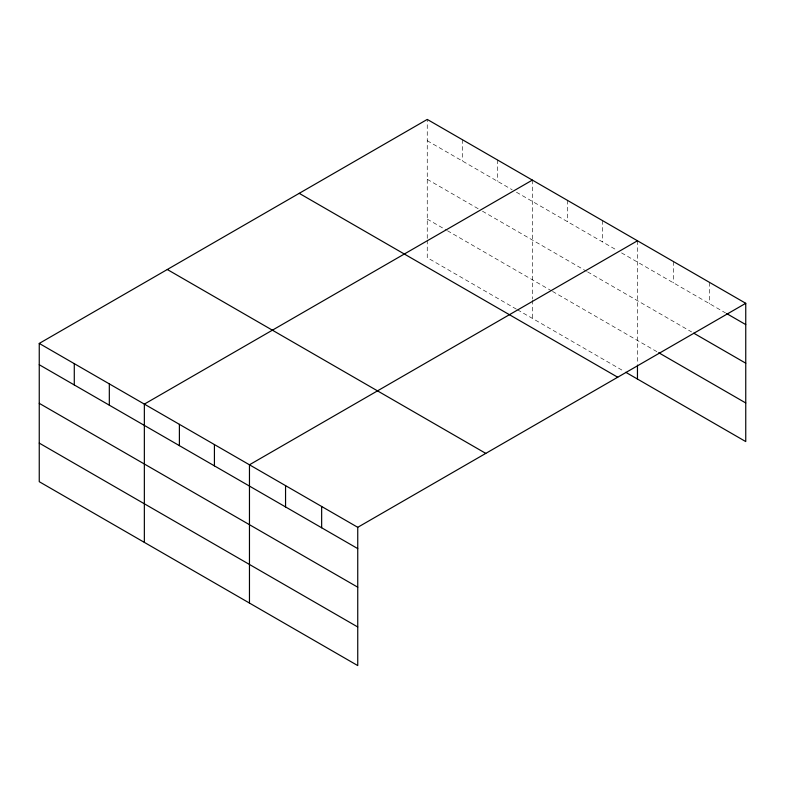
<?xml version="1.0" encoding="UTF-8"?>
<svg xmlns="http://www.w3.org/2000/svg" width="785" height="785" viewBox="0 0 785 785"><rect width="100%" height="100%" fill="white"/><g stroke="black" fill="none" stroke-linecap="round" stroke-linejoin="round"><path stroke-width="0.59" stroke-dasharray="3.92 2.94" d="M427.256 238.385L427.256 119.418M427.256 140.721L512.183 189.754M516.432 192.207L617.285 250.435M621.534 252.888L725.576 312.95M427.256 179.314L478.212 208.741M482.461 211.194L586.503 271.257M587.563 271.875L691.605 331.937M427.256 219.093L446.361 230.123M447.421 230.731L551.462 290.803M552.532 291.412L657.634 352.102M516.432 309.172L427.256 257.686L427.256 239.592M517.492 309.79L623.663 371.079M709.65 282.463L709.65 303.766M673.559 261.621L673.559 282.924M637.459 240.779L637.459 364.574M602.429 220.556L602.429 241.849M567.388 200.322L567.388 221.625M532.358 180.099L532.358 299.065M532.358 300.272L532.358 318.367M497.317 159.875L497.317 181.168M462.286 139.642L462.286 160.945"/><path stroke-width="1.18" d="M745.75 303.304L357.744 527.314L357.744 665.582L39.25 481.696L39.25 343.428L427.256 119.418L745.75 303.304L745.75 441.572L625.782 372.306M532.358 180.099L144.352 404.108L144.352 542.386M637.459 240.779L249.463 464.789L249.463 603.066M726.635 313.568L745.75 324.597M693.724 333.164L745.75 363.2M658.693 352.71L745.75 402.97M299.213 193.336L617.707 377.222M167.293 269.5L485.787 453.387M39.25 343.428L357.744 527.314M39.25 364.731L357.744 548.607M39.25 403.333L357.744 587.209M39.25 443.103L357.744 626.98M637.459 365.781L637.459 379.047M321.654 506.472L321.654 527.775M285.554 485.63L285.554 506.933M214.423 444.565L214.423 465.868M179.392 424.332L179.392 445.635M109.321 383.885L109.321 405.188M74.281 363.651L74.281 384.954"/></g></svg>
